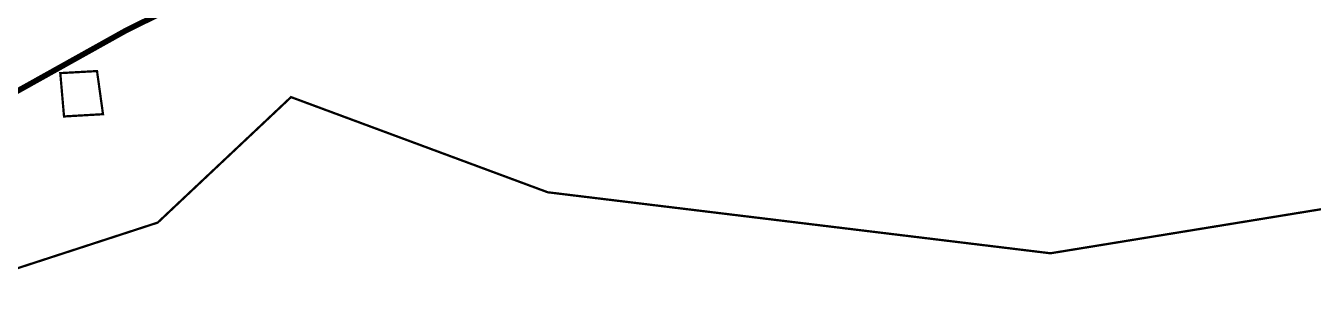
# Model space of a CAD drawing. Header units: metres. Extents: x 561401 to 594056, y 8460144 to 8508504.
# Drawn here: x 576346.4 to 576460.3, y 8492522.2 to 8492546.6 of the extents above; entities that cross this region are included whole.
import ezdxf

# ---------------------------------------------------------------- set-up
doc = ezdxf.new("R2010")
doc.units = ezdxf.units.M
for name, color, linetype in [('1.1. DERECHO DE VIA', 230, 'Continuous'), ('1.2. AFECTADOS BASE GRAFICA ESTATAL NO INSCRITO', 30, 'Continuous'), ('1.7 COBERTURA DE CALAMINA CON SOPORTE DE MADERA', 8, 'Continuous')]:
    doc.layers.add(name, color=color, linetype=linetype)

msp = doc.modelspace()

# ---------------------------------------------------------------- linework, layer by layer
at = {"layer": '1.1. DERECHO DE VIA', "color": 230, "linetype": 'Continuous', "lineweight": 40, "ltscale": 0.2, "const_width": 0.5}
msp.add_lwpolyline([(576546.34, 8492654.55), (576537.97, 8492629.04), (576533.39, 8492611.12), (576530.53, 8492597.45), (576522.85, 8492583.99), (576504.96, 8492575.32), (576488.15, 8492575.32), (576468.95, 8492577.89), (576449.34, 8492578.52), (576429.87, 8492574.09), (576410.37, 8492569.7), (576391.64, 8492562.72), (576373.17, 8492555.06), (576355.25, 8492546.22), (576337.78, 8492536.49)], dxfattribs=at)
at = {"layer": '1.2. AFECTADOS BASE GRAFICA ESTATAL NO INSCRITO', "color": 64, "linetype": 'Continuous', "lineweight": -3, "const_width": 0.2}
msp.add_lwpolyline([(576336.73, 8492522.31), (576358.05, 8492529.24), (576369.85, 8492540.33), (576392.57, 8492531.92), (576437.06, 8492526.53), (576496.51, 8492536.19)], dxfattribs=at)
at = {"layer": '1.7 COBERTURA DE CALAMINA CON SOPORTE DE MADERA', "color": 64, "linetype": 'Continuous', "lineweight": -3, "const_width": 0.2}
msp.add_lwpolyline([(576349.43, 8492542.45), (576352.68, 8492542.63), (576353.21, 8492538.82), (576349.76, 8492538.62), (576349.43, 8492542.45)], dxfattribs=at)

doc.saveas('drawing.dxf')
